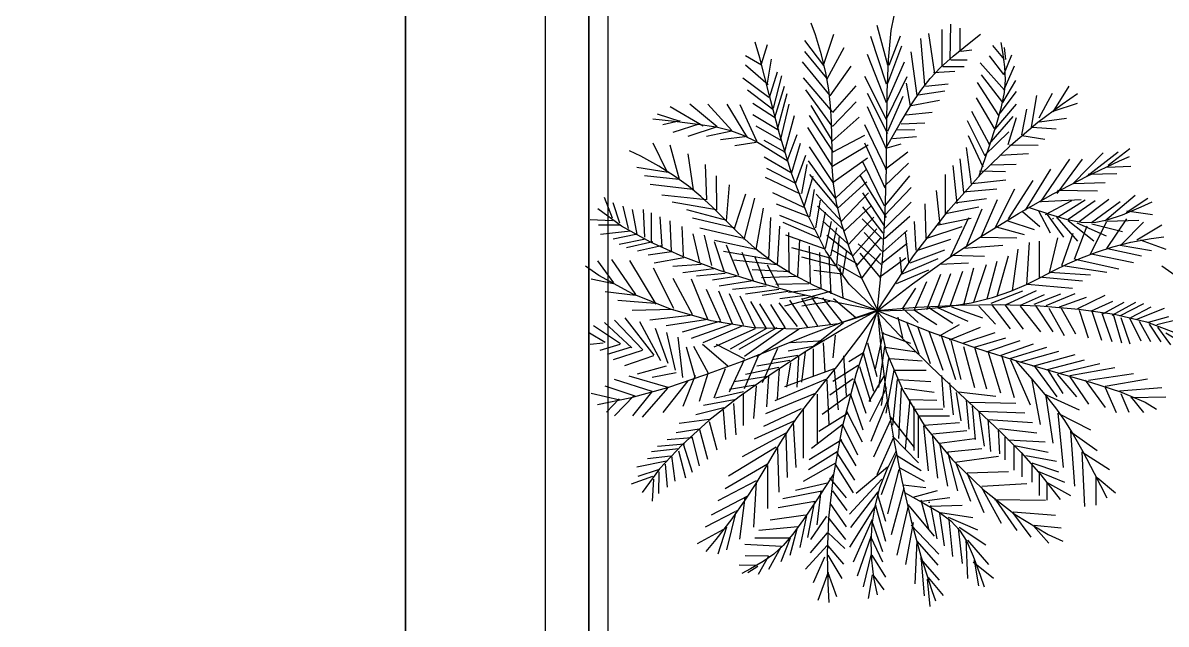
# Model space of a CAD drawing. Header units: millimetres. Extents: x 1993 to 4093, y 1262 to 2017.
# Drawn here: x 3535.94 to 3551.76, y 1671.43 to 1679.75 of the extents above; entities that cross this region are included whole.
import ezdxf

# ---------------------------------------------------------------- set-up
doc = ezdxf.new("R2010")
doc.units = ezdxf.units.MM
for name, color, linetype, lineweight in [('FLR CARPET', 254, 'Continuous', 15), ('FLR CARPET 1', 254, 'Continuous', 15), ('LOW HEIGHT STORAGE WITH PLANTER BOX', 251, 'Continuous', 25), ('WORKSTATION - L SHAPED WITH ALUMINIUM PARTITION', 251, 'Continuous', 25)]:
    doc.layers.add(name, color=color, linetype=linetype, lineweight=lineweight)
doc.layers.add('PLANNER', color=3, linetype='Continuous')

# ---------------------------------------------------------------- blocks, each defined once
blk = doc.blocks.new('WORKSTAION L SHAPE 5FT')
at = {"layer": 'WORKSTATION - L SHAPED WITH ALUMINIUM PARTITION'}
for points in [[(-30, 30), (-28.065, 30), (-28.065, -28.065), (-30, -30)], [(-28.065, 30), (-3.839, 30), (-3.839, -3.839), (30, -3.839), (30, -28.065), (-28.065, -28.065)]]:
    blk.add_lwpolyline(points, close=True, dxfattribs=at)
blk = doc.blocks.new('LHS 4FT')
at = {"layer": 'LOW HEIGHT STORAGE WITH PLANTER BOX', "ltscale": 0.7}
for p, q in [((-9, -24), (-9, 24)), ((-8.4, 24), (-8.4, -24))]:
    blk.add_line(p, q, dxfattribs=at)
at = {"layer": 'LOW HEIGHT STORAGE WITH PLANTER BOX', "ltscale": 0.1}
for p, q in [((-8.4, -23.4), (-8.4, 23.4)), ((-8.133, -23.133), (-8.133, 23.133))]:
    blk.add_line(p, q, dxfattribs=at)
at = {"layer": 'LOW HEIGHT STORAGE WITH PLANTER BOX'}
for p, q in [((-4.216, -4.445), (-4.177, -4.246)), ((-5.264, -4.509), (-5.324, -4.344)), ((-4.263, -4.926), (-4.41, -4.377)), ((-3.402, -4.853), (-3.393, -4.358)), ((-3.265, -4.743), (-3.265, -4.413)), ((-5.148, -4.931), (-5.412, -4.584)), ((-5.182, -4.782), (-5.264, -4.509)), ((-5.149, -4.911), (-5.012, -4.499)), ((-4.281, -5.192), (-4.501, -4.532)), ((-4.255, -4.851), (-4.216, -4.445)), ((-4.245, -4.926), (-4.089, -4.523)), ((-3.75, -5.201), (-3.805, -4.56)), ((-3.613, -5.045), (-3.695, -4.487)), ((-3.512, -4.945), (-3.512, -4.432)), ((-3.138, -4.621), (-2.981, -4.496)), ((-6.036, -4.827), (-6.097, -4.607)), ((-6.012, -4.908), (-5.93, -4.642)), ((-5.108, -5.107), (-5.414, -4.739)), ((-5.104, -5.115), (-4.866, -4.681)), ((-4.263, -5.174), (-4.071, -4.661)), ((-3.86, -5.348), (-3.943, -4.743)), ((-3.359, -4.802), (-3.138, -4.621)), ((-3.247, -4.734), (-3.1, -4.716)), ((-2.651, -4.85), (-2.81, -4.655)), ((-2.672, -4.748), (-2.695, -4.614)), ((-2.633, -4.848), (-2.65, -4.684)), ((-6.012, -4.926), (-6.232, -4.798)), ((-5.907, -5.332), (-6.036, -4.827)), ((-5.93, -5.174), (-5.875, -4.844)), ((-5.068, -5.344), (-5.444, -4.879)), ((-5.122, -5.033), (-5.182, -4.782)), ((-4.281, -5.448), (-4.547, -4.78)), ((-4.272, -5.303), (-4.255, -4.851)), ((-4.272, -5.43), (-4.034, -4.88)), ((-3.533, -4.959), (-3.359, -4.802)), ((-3.393, -4.853), (-3.164, -4.853)), ((-2.652, -5.274), (-2.987, -4.895)), ((-2.657, -5.054), (-2.859, -4.799)), ((-2.644, -4.951), (-2.672, -4.748)), ((-2.657, -5.054), (-2.547, -4.784)), ((-5.921, -5.201), (-6.232, -4.926)), ((-5.902, -5.375), (-5.792, -5.018)), ((-5.08, -5.267), (-5.122, -5.033)), ((-5.063, -5.352), (-4.771, -4.941)), ((-3.677, -5.111), (-3.533, -4.959)), ((-3.631, -5.027), (-3.338, -5.009)), ((-3.503, -4.945), (-3.21, -4.945)), ((-2.671, -5.442), (-2.969, -5.059)), ((-2.653, -5.265), (-2.513, -4.937)), ((-2.636, -5.129), (-2.644, -4.951)), ((-5.912, -5.375), (-6.269, -5.109)), ((-5.847, -5.522), (-5.728, -5.073)), ((-5.829, -5.65), (-5.692, -5.219)), ((-5.031, -5.572), (-5.432, -5.1)), ((-5.027, -5.581), (-4.701, -5.215)), ((-4.281, -5.677), (-4.584, -5.082)), ((-4.272, -5.65), (-3.998, -5.082)), ((-3.952, -5.494), (-4.007, -5.174)), ((-3.806, -5.276), (-3.677, -5.111)), ((-3.741, -5.219), (-3.43, -5.183)), ((-2.726, -5.623), (-3.023, -5.166)), ((-2.671, -5.442), (-2.492, -5.137)), ((-2.65, -5.306), (-2.636, -5.129)), ((-1.976, -5.571), (-1.756, -5.216)), ((-5.857, -5.54), (-6.205, -5.274)), ((-5.762, -5.876), (-5.907, -5.332)), ((-5.792, -5.815), (-5.655, -5.32)), ((-5.032, -5.769), (-5.397, -5.267)), ((-5.055, -5.488), (-5.08, -5.267)), ((-4.263, -5.879), (-4.547, -5.32)), ((-4.277, -5.804), (-4.272, -5.303)), ((-4.263, -5.842), (-4.052, -5.357)), ((-3.939, -5.475), (-3.806, -5.276)), ((-3.842, -5.338), (-3.476, -5.283)), ((-2.71, -5.593), (-2.484, -5.293)), ((-2.69, -5.504), (-2.65, -5.306)), ((-2.275, -5.787), (-2.202, -5.346)), ((-2.17, -5.656), (-1.985, -5.314)), ((-1.854, -5.466), (-1.64, -5.317)), ((-6.818, -5.769), (-7.276, -5.503)), ((-6.626, -5.778), (-7.001, -5.467)), ((-6.424, -5.833), (-6.754, -5.467)), ((-6.214, -5.915), (-6.488, -5.467)), ((-6.076, -5.98), (-6.305, -5.476)), ((-5.82, -5.659), (-6.131, -5.457)), ((-5.747, -5.97), (-5.628, -5.467)), ((-5.028, -5.974), (-5.323, -5.487)), ((-5.041, -5.7), (-5.055, -5.488)), ((-5.028, -5.777), (-4.702, -5.432)), ((-4.281, -6.089), (-4.547, -5.503)), ((-4.091, -5.728), (-3.939, -5.475)), ((-3.943, -5.485), (-3.549, -5.412)), ((-2.789, -5.804), (-3.037, -5.379)), ((-2.779, -5.813), (-2.484, -5.468)), ((-2.76, -5.747), (-2.69, -5.504)), ((-2.411, -5.893), (-2.339, -5.536)), ((-2.188, -5.717), (-1.854, -5.466)), ((-1.977, -5.562), (-1.639, -5.452)), ((-7.215, -5.705), (-7.513, -5.672)), ((-7.139, -5.705), (-7.45, -5.604)), ((-5.774, -5.833), (-6.131, -5.613)), ((-5.692, -6.135), (-5.554, -5.622)), ((-5.017, -6.133), (-5.346, -5.623)), ((-5.036, -5.978), (-4.661, -5.648)), ((-4.016, -5.613), (-3.65, -5.577)), ((-2.858, -6.024), (-3.1, -5.57)), ((-2.867, -6.025), (-2.531, -5.639)), ((-2.6, -6.024), (-2.483, -5.652)), ((-2.164, -5.711), (-1.791, -5.662)), ((-7.139, -5.696), (-7.377, -5.751)), ((-6.864, -5.741), (-7.239, -5.86)), ((-6.891, -5.746), (-7.215, -5.705)), ((-6.626, -5.778), (-7.029, -5.915)), ((-6.64, -5.787), (-6.891, -5.746)), ((-6.424, -5.842), (-6.772, -5.915)), ((-6.437, -5.837), (-6.64, -5.787)), ((-6.259, -5.902), (-6.437, -5.837)), ((-5.738, -5.97), (-6.086, -5.769)), ((-5.035, -6.318), (-5.371, -5.791)), ((-5.037, -5.908), (-5.041, -5.7)), ((-4.281, -6.373), (-4.584, -5.751)), ((-4.282, -6.357), (-4.277, -5.804)), ((-4.279, -6.052), (-4.091, -5.728)), ((-4.144, -5.824), (-3.888, -5.815)), ((-4.08, -5.741), (-3.75, -5.723)), ((-2.915, -6.186), (-3.16, -5.696)), ((-2.925, -6.178), (-2.591, -5.848)), ((-2.862, -6.058), (-2.76, -5.747)), ((-2.564, -6.033), (-2.188, -5.717)), ((-2.266, -5.786), (-1.933, -5.806)), ((-7.32, -6.395), (-7.509, -6.005)), ((-6.205, -5.915), (-6.58, -5.961)), ((-6.086, -5.998), (-6.379, -6.044)), ((-6.083, -5.99), (-6.259, -5.902)), ((-5.886, -6.106), (-6.083, -5.99)), ((-5.692, -6.126), (-5.976, -5.97)), ((-5.59, -6.435), (-5.762, -5.876)), ((-5.655, -6.254), (-5.518, -5.888)), ((-5.591, -6.41), (-5.472, -6.007)), ((-5.036, -6.117), (-5.037, -5.908)), ((-5.03, -6.13), (-4.583, -5.897)), ((-4.3, -6.63), (-4.584, -6.007)), ((-4.199, -5.943), (-3.869, -5.915)), ((-2.945, -6.337), (-3.147, -5.907)), ((-2.41, -5.902), (-2.092, -5.952)), ((-7.683, -6.187), (-7.84, -6.111)), ((-7.146, -6.511), (-7.277, -6.033)), ((-6.952, -6.652), (-7.028, -6.154)), ((-5.644, -6.259), (-5.886, -6.106)), ((-5.01, -6.563), (-5.346, -6.057)), ((-5.039, -6.33), (-4.536, -6.027)), ((-5.032, -6.335), (-5.036, -6.117)), ((-4.3, -6.364), (-3.988, -6.126)), ((-4.272, -6.071), (-4.08, -6.016)), ((-3.104, -6.575), (-3.176, -6.066)), ((-3, -6.459), (-2.862, -6.058)), ((-2.977, -6.433), (-2.564, -6.033)), ((-2.713, -6.174), (-2.32, -6.151)), ((-2.581, -6.031), (-2.185, -6.035)), ((-1.704, -6.567), (-1.286, -6.142)), ((-1.509, -6.465), (-1.077, -6.125)), ((-1.217, -6.312), (-0.914, -6.081)), ((-7.433, -6.326), (-7.683, -6.187)), ((-7.215, -6.464), (-7.433, -6.326)), ((-6.766, -6.791), (-6.787, -6.301)), ((-5.609, -6.41), (-5.976, -6.199)), ((-5.536, -6.557), (-5.399, -6.172)), ((-5.454, -6.703), (-5.38, -6.3)), ((-4.982, -6.776), (-5.36, -6.25)), ((-5.019, -6.547), (-4.545, -6.207)), ((-4.309, -6.877), (-4.611, -6.263)), ((-4.309, -6.602), (-3.979, -6.282)), ((-3.305, -6.845), (-3.361, -6.316)), ((-3.211, -6.687), (-3.261, -6.223)), ((-2.828, -6.306), (-2.488, -6.298)), ((-2.15, -6.822), (-1.747, -6.228)), ((-1.922, -6.703), (-1.571, -6.229)), ((-1.508, -6.464), (-1.058, -6.25)), ((-1.225, -6.337), (-0.901, -6.323)), ((-1.058, -6.25), (-0.92, -6.191)), ((-7.305, -6.41), (-7.737, -6.344)), ((-7.155, -6.508), (-7.63, -6.457)), ((-7.023, -6.603), (-7.215, -6.464)), ((-6.629, -6.932), (-6.636, -6.457)), ((-5.472, -6.712), (-5.957, -6.483)), ((-5.536, -6.566), (-5.939, -6.355)), ((-5.379, -6.985), (-5.59, -6.435)), ((-5.417, -6.868), (-5.298, -6.465)), ((-4.96, -6.898), (-5.344, -6.438)), ((-5.014, -6.571), (-5.032, -6.335)), ((-4.986, -6.768), (-4.563, -6.372)), ((-4.281, -7.033), (-4.648, -6.447)), ((-4.299, -6.962), (-4.282, -6.357)), ((-4.291, -6.859), (-3.961, -6.456)), ((-3.465, -6.99), (-3.468, -6.438)), ((-3.426, -6.938), (-2.977, -6.433)), ((-2.994, -6.388), (-2.634, -6.396)), ((-2.361, -6.932), (-2.007, -6.364)), ((-1.975, -6.708), (-1.508, -6.464)), ((-1.493, -6.436), (-1.096, -6.425)), ((-6.96, -6.649), (-7.554, -6.578)), ((-6.85, -6.744), (-7.023, -6.603)), ((-6.496, -7.083), (-6.456, -6.584)), ((-4.974, -6.833), (-5.014, -6.571)), ((-4.955, -6.907), (-4.556, -6.543)), ((-4.309, -7.005), (-3.943, -6.621)), ((-3.221, -6.679), (-2.756, -6.639)), ((-3.096, -6.564), (-2.631, -6.515)), ((-2.774, -7.169), (-2.505, -6.636)), ((-2.596, -7.055), (-2.253, -6.525)), ((-1.696, -6.563), (-1.257, -6.551)), ((-8.073, -7.042), (-8.183, -6.758)), ((-6.775, -6.788), (-7.392, -6.728)), ((-6.693, -6.887), (-6.85, -6.744)), ((-6.386, -7.187), (-6.227, -6.708)), ((-6.252, -7.337), (-6.103, -6.769)), ((-5.426, -6.895), (-5.857, -6.694)), ((-5.344, -7.024), (-5.28, -6.648)), ((-5.261, -7.179), (-5.197, -6.795)), ((-4.899, -7.094), (-5.254, -6.711)), ((-4.911, -7.09), (-4.529, -6.695)), ((-4.309, -7.152), (-4.611, -6.694)), ((-3.541, -7.137), (-3.592, -6.663)), ((-3.307, -6.826), (-2.898, -6.774)), ((-2.968, -7.292), (-2.748, -6.784)), ((-2.455, -6.981), (-1.975, -6.708)), ((-2.133, -6.813), (-1.589, -6.786)), ((-2.081, -6.992), (-1.716, -6.801)), ((-1.932, -7.039), (-1.536, -6.789)), ((-1.915, -6.657), (-1.362, -6.667)), ((-1.768, -7.056), (-1.396, -6.799)), ((-1.616, -7.09), (-1.208, -6.783)), ((-1.26, -7.079), (-0.844, -6.727)), ((-0.967, -6.967), (-0.668, -6.769)), ((-7.947, -7.153), (-8.274, -6.914)), ((-7.972, -7.115), (-8.064, -6.831)), ((-7.853, -7.189), (-7.926, -6.877)), ((-7.734, -7.271), (-7.798, -6.923)), ((-7.624, -7.308), (-7.642, -6.923)), ((-6.638, -6.929), (-7.249, -6.824)), ((-6.493, -7.074), (-7.044, -6.93)), ((-6.545, -7.033), (-6.693, -6.887)), ((-6.087, -7.478), (-5.984, -6.905)), ((-5.353, -7.024), (-5.802, -6.85)), ((-4.868, -7.212), (-5.238, -6.879)), ((-4.902, -7.13), (-4.974, -6.833)), ((-4.864, -7.22), (-4.489, -6.87)), ((-4.327, -7.253), (-4.611, -6.886)), ((-4.309, -7.189), (-3.943, -6.822)), ((-3.907, -7.566), (-3.426, -6.938)), ((-3.733, -7.323), (-3.747, -6.845)), ((-3.466, -6.981), (-3.006, -6.887)), ((-3.178, -7.443), (-2.959, -6.915)), ((-2.401, -6.953), (-2.16, -7.158)), ((-2.307, -6.897), (-2.014, -6.995)), ((-2.18, -6.941), (-2.019, -7.249)), ((-1.444, -7.103), (-1.048, -6.813)), ((-1.018, -6.998), (-0.758, -6.887)), ((-0.959, -6.942), (-0.602, -6.993)), ((-0.758, -6.887), (-0.606, -6.818)), ((-8.073, -7.079), (-8.384, -7.069)), ((-7.532, -7.381), (-7.532, -6.969)), ((-7.386, -7.436), (-7.413, -7.024)), ((-7.258, -7.5), (-7.276, -7.079)), ((-6.374, -7.181), (-6.965, -7.043)), ((-6.399, -7.182), (-6.545, -7.033)), ((-5.91, -7.614), (-5.882, -7.035)), ((-5.27, -7.207), (-5.756, -7.005)), ((-5.206, -7.326), (-5.71, -7.106)), ((-5.12, -7.5), (-5.379, -6.985)), ((-5.197, -7.308), (-5.124, -6.96)), ((-4.824, -7.396), (-5.161, -7.086)), ((-5.124, -7.463), (-5.042, -7.088)), ((-4.808, -7.408), (-4.458, -7.029)), ((-4.336, -7.335), (-4.62, -7.051)), ((-4.337, -7.624), (-4.299, -6.962)), ((-4.309, -7.326), (-3.961, -7.015)), ((-3.873, -7.485), (-3.896, -7.091)), ((-3.587, -7.142), (-3.109, -7.045)), ((-3.397, -7.579), (-3.145, -7.033)), ((-2.943, -7.28), (-2.455, -6.981)), ((-2.604, -7.08), (-2.241, -7.2)), ((-2.06, -6.992), (-1.833, -7.307)), ((-2.014, -6.995), (-1.782, -7.063)), ((-1.973, -7.06), (-1.981, -7.044)), ((-1.924, -7.034), (-1.64, -7.361)), ((-1.782, -7.063), (-1.588, -7.099)), ((-1.768, -7.077), (-1.414, -7.357)), ((-1.648, -7.107), (-1.244, -7.288)), ((-1.588, -7.099), (-1.411, -7.102)), ((-1.461, -7.537), (-1.232, -7.088)), ((-1.411, -7.102), (-1.228, -7.069)), ((-1.235, -7.087), (-0.789, -7.07)), ((-1.232, -7.463), (-0.957, -7.051)), ((-1.228, -7.069), (-1.018, -6.998)), ((-1.03, -7.408), (-0.728, -7.097)), ((-7.972, -7.143), (-8.265, -7.143)), ((-7.826, -7.225), (-8.238, -7.271)), ((-7.752, -7.271), (-8.064, -7.335)), ((-7.549, -7.375), (-7.947, -7.153)), ((-7.093, -7.564), (-7.111, -7.161)), ((-6.864, -7.656), (-6.956, -7.262)), ((-6.258, -7.325), (-6.866, -7.182)), ((-6.244, -7.335), (-6.399, -7.182)), ((-5.791, -7.692), (-5.757, -7.153)), ((-5.631, -7.793), (-5.633, -7.243)), ((-5.051, -7.564), (-4.968, -7.179)), ((-4.789, -7.472), (-4.902, -7.13)), ((-4.748, -7.563), (-4.414, -7.192)), ((-4.346, -7.5), (-4.593, -7.244)), ((-4.327, -7.509), (-3.998, -7.216)), ((-3.975, -7.652), (-4.018, -7.243)), ((-3.724, -7.322), (-3.235, -7.16)), ((-2.766, -7.165), (-2.379, -7.272)), ((-1.855, -7.701), (-1.699, -7.253)), ((-1.681, -7.61), (-1.507, -7.152)), ((-1.443, -7.124), (-1.015, -7.23)), ((-0.82, -7.344), (-0.472, -7.134)), ((-7.615, -7.335), (-7.981, -7.408)), ((-7.514, -7.372), (-7.88, -7.454)), ((-7.395, -7.427), (-7.725, -7.5)), ((-7.094, -7.58), (-7.549, -7.375)), ((-6.699, -7.701), (-6.8, -7.28)), ((-6.069, -7.484), (-6.663, -7.355)), ((-6.525, -7.793), (-6.662, -7.372)), ((-6.324, -7.839), (-6.498, -7.418)), ((-6.067, -7.492), (-6.244, -7.335)), ((-5.133, -7.472), (-5.673, -7.28)), ((-5.507, -7.854), (-5.482, -7.341)), ((-5.336, -7.949), (-5.348, -7.433)), ((-4.743, -7.571), (-5.109, -7.286)), ((-4.968, -7.692), (-4.932, -7.289)), ((-4.7, -7.713), (-4.359, -7.318)), ((-4.355, -7.683), (-4.675, -7.399)), ((-4.346, -7.665), (-3.998, -7.39)), ((-3.863, -7.493), (-3.392, -7.333)), ((-3.434, -7.604), (-2.943, -7.28)), ((-3.211, -7.46), (-2.675, -7.417)), ((-2.993, -7.305), (-2.48, -7.315)), ((-2.34, -7.967), (-2.303, -7.381)), ((-2.166, -7.866), (-2.166, -7.363)), ((-2.029, -7.802), (-1.91, -7.317)), ((-1.151, -7.441), (-0.901, -7.378)), ((-1.049, -7.418), (-0.618, -7.491)), ((-0.901, -7.378), (-0.621, -7.325)), ((-0.774, -7.344), (-0.417, -7.472)), ((-0.621, -7.325), (-0.447, -7.302)), ((-7.258, -7.509), (-7.578, -7.555)), ((-7.084, -7.592), (-7.496, -7.665)), ((-6.594, -7.767), (-7.094, -7.58)), ((-5.901, -7.617), (-6.538, -7.503)), ((-6.122, -7.912), (-6.278, -7.518)), ((-5.948, -7.967), (-6.104, -7.573)), ((-5.856, -7.652), (-6.067, -7.492)), ((-5.042, -7.601), (-5.591, -7.454)), ((-4.959, -7.711), (-5.454, -7.582)), ((-5.185, -8.018), (-5.203, -7.52)), ((-4.8, -7.958), (-5.12, -7.5)), ((-5.046, -8.093), (-5.076, -7.572)), ((-4.688, -7.676), (-5.036, -7.485)), ((-4.886, -7.821), (-4.831, -7.491)), ((-4.626, -7.866), (-4.789, -7.472)), ((-4.364, -7.866), (-4.648, -7.527)), ((-4.62, -7.868), (-4.359, -7.535)), ((-4.418, -8.335), (-3.907, -7.566)), ((-4.373, -7.857), (-4.016, -7.592)), ((-4.068, -7.819), (-4.093, -7.582)), ((-3.956, -7.66), (-3.477, -7.48)), ((-3.397, -7.558), (-2.926, -7.57)), ((-2.752, -8.123), (-2.596, -7.564)), ((-2.541, -8.05), (-2.459, -7.472)), ((-1.78, -7.678), (-1.586, -7.592)), ((-1.586, -7.592), (-1.378, -7.513)), ((-1.452, -7.537), (-0.866, -7.656)), ((-1.378, -7.513), (-1.151, -7.441)), ((-1.223, -7.463), (-0.756, -7.564)), ((-8.263, -7.838), (-8.447, -7.708)), ((-8.055, -7.94), (-8.275, -7.634)), ((-7.749, -8.102), (-8.083, -7.618)), ((-7.47, -8.236), (-7.831, -7.631)), ((-7.224, -8.295), (-7.505, -7.738)), ((-6.846, -7.683), (-7.239, -7.711)), ((-6.672, -7.747), (-7.102, -7.802)), ((-5.799, -7.689), (-6.396, -7.627)), ((-5.774, -7.995), (-5.93, -7.692)), ((-5.597, -7.815), (-5.856, -7.652)), ((-4.628, -7.872), (-4.95, -7.689)), ((-4.88, -8.148), (-4.925, -7.728)), ((-4.41, -8.343), (-4.337, -7.624)), ((-4.077, -7.82), (-3.566, -7.6)), ((-3.922, -7.952), (-3.434, -7.604)), ((-3.551, -7.68), (-3.146, -7.664)), ((-3.21, -8.224), (-3.073, -7.729)), ((-3.073, -8.205), (-2.899, -7.683)), ((-2.889, -8.159), (-2.752, -7.637)), ((-1.967, -7.77), (-1.78, -7.678)), ((-1.845, -7.701), (-1.232, -7.793)), ((-1.671, -7.61), (-1.067, -7.747)), ((-0.289, -7.838), (-0.472, -7.708)), ((-8.058, -7.953), (-8.37, -7.89)), ((-7.796, -8.091), (-8.263, -7.838)), ((-6.965, -8.378), (-7.234, -7.877)), ((-6.751, -8.455), (-6.982, -7.89)), ((-6.516, -7.811), (-6.91, -7.848)), ((-6.333, -7.848), (-6.69, -7.903)), ((-6.061, -7.935), (-6.594, -7.767)), ((-5.62, -7.787), (-6.141, -7.759)), ((-5.515, -7.851), (-6.013, -7.869)), ((-5.278, -7.981), (-5.597, -7.815)), ((-4.895, -7.821), (-5.289, -7.766)), ((-4.403, -8.323), (-4.626, -7.866)), ((-4.146, -7.947), (-3.696, -7.761)), ((-3.723, -8.306), (-3.53, -7.821)), ((-3.567, -8.279), (-3.393, -7.811)), ((-3.402, -8.26), (-3.228, -7.775)), ((-2.347, -7.963), (-2.152, -7.866)), ((-2.175, -7.857), (-1.571, -7.912)), ((-2.152, -7.866), (-1.967, -7.77)), ((-2.029, -7.793), (-1.461, -7.83)), ((-7.753, -8.114), (-8.174, -8.062)), ((-6.578, -8.461), (-6.773, -8.033)), ((-6.415, -8.504), (-6.603, -8.052)), ((-6.131, -7.912), (-6.598, -7.985)), ((-5.948, -7.985), (-6.415, -8.031)), ((-5.774, -8.031), (-6.232, -8.095)), ((-5.508, -8.085), (-6.061, -7.935)), ((-5.646, -8.059), (-6.003, -8.114)), ((-5.356, -7.952), (-5.813, -7.964)), ((-5.176, -8.021), (-5.636, -8.071)), ((-5.063, -8.058), (-5.445, -8.163)), ((-4.886, -8.151), (-5.278, -7.981)), ((-4.41, -8.333), (-4.8, -7.958)), ((-4.403, -8.323), (-3.922, -7.952)), ((-4.062, -8.297), (-3.878, -8.013)), ((-3.897, -8.306), (-3.723, -7.921)), ((-2.835, -8.222), (-2.398, -8.051)), ((-2.815, -8.142), (-2.564, -8.056)), ((-2.638, -8.243), (-2.209, -8.045)), ((-2.564, -8.056), (-2.347, -7.963)), ((-2.331, -7.958), (-1.708, -8.013)), ((-7.487, -8.225), (-7.999, -8.183)), ((-7.271, -8.304), (-7.796, -8.091)), ((-6.259, -8.519), (-6.453, -8.092)), ((-6.096, -8.562), (-6.307, -8.124)), ((-5.944, -8.569), (-6.159, -8.197)), ((-5.514, -8.543), (-5.768, -8.214)), ((-5.408, -8.114), (-5.756, -8.159)), ((-5.234, -8.141), (-5.692, -8.26)), ((-5.365, -8.562), (-5.619, -8.18)), ((-4.947, -8.214), (-5.508, -8.085)), ((-5.06, -8.196), (-5.454, -8.26)), ((-5.227, -8.546), (-5.452, -8.157)), ((-5.057, -8.511), (-5.313, -8.141)), ((-4.89, -8.488), (-5.161, -8.148)), ((-4.705, -8.423), (-5.017, -8.159)), ((-4.391, -8.324), (-4.947, -8.214)), ((-4.408, -8.323), (-4.886, -8.151)), ((-3.467, -8.273), (-3.112, -8.215)), ((-3.112, -8.215), (-2.815, -8.142)), ((-2.427, -8.25), (-2.098, -8.1)), ((-2.241, -8.235), (-1.872, -8.093)), ((-2.074, -8.254), (-1.674, -8.084)), ((-1.889, -8.269), (-1.517, -8.135)), ((-1.635, -8.292), (-1.258, -8.109)), ((-1.445, -8.324), (-1.149, -8.193)), ((-1.29, -8.366), (-0.993, -8.206)), ((-1.161, -8.387), (-0.831, -8.208)), ((-1.054, -8.394), (-0.721, -8.224)), ((-7.228, -8.308), (-7.801, -8.322)), ((-6.707, -8.465), (-7.271, -8.304)), ((-5.82, -8.582), (-6.034, -8.23)), ((-5.686, -8.557), (-5.882, -8.237)), ((-4.399, -8.331), (-4.949, -8.506)), ((-4.394, -8.31), (-4.889, -8.585)), ((-4.437, -8.333), (-4.871, -8.478)), ((-4.408, -8.315), (-4.701, -9.191)), ((-4.4, -8.333), (-4.61, -8.623)), ((-4.425, -8.32), (-3.86, -8.274)), ((-4.41, -8.324), (-4.286, -8.888)), ((-4.408, -8.334), (-4.353, -8.939)), ((-4.406, -8.341), (-4.024, -8.747)), ((-4.4, -8.324), (-3.893, -8.311)), ((-4.4, -8.324), (-3.679, -8.618)), ((-4.062, -8.288), (-3.842, -8.489)), ((-3.897, -8.315), (-3.585, -8.517)), ((-3.893, -8.311), (-3.467, -8.273)), ((-3.86, -8.274), (-3.285, -8.247)), ((-3.695, -8.279), (-3.366, -8.498)), ((-3.576, -8.279), (-3.155, -8.471)), ((-3.384, -8.269), (-2.954, -8.425)), ((-3.285, -8.247), (-2.712, -8.24)), ((-3.005, -8.261), (-2.773, -8.509)), ((-2.83, -8.24), (-2.573, -8.576)), ((-2.712, -8.24), (-2.154, -8.257)), ((-2.647, -8.245), (-2.39, -8.582)), ((-2.433, -8.261), (-2.151, -8.619)), ((-2.227, -8.25), (-1.98, -8.618)), ((-2.154, -8.257), (-1.622, -8.301)), ((-2.035, -8.291), (-1.823, -8.669)), ((-1.864, -8.29), (-1.668, -8.644)), ((-1.622, -8.301), (-1.128, -8.374)), ((-1.618, -8.316), (-1.491, -8.699)), ((-1.442, -8.333), (-1.31, -8.733)), ((-1.302, -8.36), (-1.163, -8.749)), ((-1.146, -8.373), (-1.033, -8.769)), ((-1.128, -8.374), (-0.685, -8.479)), ((-0.904, -8.419), (-0.622, -8.272)), ((-0.821, -8.443), (-0.437, -8.287)), ((-7.963, -8.782), (-8.338, -8.535)), ((-7.807, -8.837), (-8.183, -8.489)), ((-7.652, -8.865), (-8.045, -8.453)), ((-7.496, -8.938), (-7.899, -8.425)), ((-7.404, -9.02), (-7.697, -8.48)), ((-6.96, -8.386), (-7.555, -8.455)), ((-6.755, -8.447), (-7.329, -8.535)), ((-6.574, -8.469), (-7.11, -8.621)), ((-6.415, -8.504), (-6.986, -8.707)), ((-6.262, -8.531), (-6.822, -8.771)), ((-6.12, -8.56), (-6.707, -8.465)), ((-4.949, -8.506), (-5.528, -8.578)), ((-4.871, -8.478), (-5.328, -8.649)), ((-4.877, -8.491), (-5.327, -8.847)), ((-4.126, -8.416), (-4.062, -8.7)), ((-4.007, -8.48), (-3.833, -8.92)), ((-3.549, -8.672), (-3.274, -8.517)), ((-1.038, -8.418), (-0.915, -8.784)), ((-0.922, -8.424), (-0.765, -8.741)), ((-0.785, -8.471), (-0.63, -8.75)), ((-0.685, -8.479), (-0.305, -8.62)), ((-0.658, -8.482), (-0.376, -8.403)), ((-0.65, -8.509), (-0.485, -8.757)), ((-0.543, -8.517), (-0.241, -8.441)), ((-8.173, -8.764), (-8.393, -8.636)), ((-7.304, -9.057), (-7.478, -8.572)), ((-7.203, -9.149), (-7.322, -8.627)), ((-7.102, -9.249), (-7.166, -8.691)), ((-6.099, -8.575), (-6.67, -8.831)), ((-5.944, -8.569), (-6.443, -8.858)), ((-5.8, -8.56), (-6.324, -8.863)), ((-5.686, -8.557), (-6.248, -8.957)), ((-5.528, -8.578), (-6.12, -8.56)), ((-5.491, -8.582), (-6.075, -8.963)), ((-5.328, -8.649), (-5.803, -8.836)), ((-4.889, -8.585), (-5.384, -8.879)), ((-4.991, -8.665), (-5.027, -8.975)), ((-4.61, -8.623), (-4.802, -8.877)), ((-4.327, -8.627), (-4.437, -9.13)), ((-4.336, -8.636), (-3.952, -8.773)), ((-3.851, -8.553), (-3.677, -9.057)), ((-3.695, -8.608), (-3.503, -9.149)), ((-3.679, -8.618), (-3.025, -8.849)), ((-3.53, -8.654), (-3.329, -9.277)), ((-3.411, -8.727), (-2.981, -8.553)), ((-3.228, -8.773), (-2.78, -8.627)), ((-0.534, -8.552), (-0.351, -8.795)), ((-0.199, -8.764), (-0.419, -8.636)), ((-8.201, -8.773), (-8.384, -8.791)), ((-7.972, -8.791), (-8.247, -8.874)), ((-7.816, -8.828), (-8.146, -8.929)), ((-6.928, -9.249), (-7.047, -8.828)), ((-6.745, -9.194), (-6.946, -8.819)), ((-6.479, -9.094), (-6.827, -8.791)), ((-6.241, -8.993), (-6.635, -8.791)), ((-5.803, -8.836), (-6.294, -9.03)), ((-5.792, -8.846), (-6.003, -9.323)), ((-5.297, -8.821), (-5.643, -8.884)), ((-5.14, -8.742), (-5.612, -8.768)), ((-5.298, -8.85), (-5.299, -9.235)), ((-5.16, -8.768), (-5.136, -9.174)), ((-4.547, -8.768), (-4.417, -9.237)), ((-4.309, -8.819), (-4.391, -9.387)), ((-4.3, -8.828), (-3.869, -8.892)), ((-4.024, -8.747), (-3.666, -9.102)), ((-3.393, -8.736), (-3.256, -9.277)), ((-3.219, -8.819), (-3.063, -9.387)), ((-3.063, -8.828), (-2.633, -8.7)), ((-3.063, -8.828), (-2.899, -9.405)), ((-3.025, -8.849), (-2.436, -9.033)), ((-2.899, -8.892), (-2.432, -8.736)), ((-2.697, -8.938), (-2.248, -8.782)), ((-2.578, -8.984), (-2.065, -8.828)), ((-7.661, -8.874), (-8.064, -9.002)), ((-7.505, -8.947), (-7.908, -9.085)), ((-6.25, -9.002), (-6.461, -9.451)), ((-6.049, -8.929), (-6.25, -9.405)), ((-5.621, -9.012), (-6.076, -9.09)), ((-5.384, -8.879), (-5.865, -9.191)), ((-5.507, -8.946), (-5.864, -9.003)), ((-5.502, -8.964), (-5.521, -9.383)), ((-5.408, -8.895), (-5.456, -9.315)), ((-4.802, -8.877), (-4.976, -9.101)), ((-4.877, -8.947), (-4.84, -9.497)), ((-4.6, -8.909), (-4.802, -9.034)), ((-4.605, -8.901), (-4.464, -9.439)), ((-4.254, -8.984), (-4.355, -9.634)), ((-4.353, -8.939), (-4.277, -9.534)), ((-4.286, -8.888), (-4.058, -9.426)), ((-4.236, -8.984), (-3.787, -9.02)), ((-2.88, -8.883), (-2.706, -9.46)), ((-2.688, -8.956), (-2.514, -9.524)), ((-2.569, -9.002), (-2.294, -9.625)), ((-2.497, -9.014), (-2.269, -9.275)), ((-2.422, -9.03), (-1.9, -8.883)), ((-2.258, -9.094), (-1.671, -8.929)), ((-2.056, -9.139), (-1.543, -9.002)), ((-7.331, -9.094), (-7.734, -9.204)), ((-6.294, -9.03), (-6.798, -9.218)), ((-6.516, -9.13), (-6.672, -9.533)), ((-5.773, -9.108), (-6.231, -9.207)), ((-5.767, -9.126), (-5.795, -9.548)), ((-5.005, -9.13), (-5.692, -9.378)), ((-5.61, -9.046), (-5.666, -9.382)), ((-4.976, -9.101), (-5.135, -9.301)), ((-4.674, -9.084), (-5.024, -9.302)), ((-5.005, -9.149), (-4.95, -9.698)), ((-4.657, -9.095), (-4.504, -9.582)), ((-4.181, -9.149), (-4.291, -9.744)), ((-4.181, -9.149), (-3.732, -9.149)), ((-3.666, -9.102), (-3.329, -9.419)), ((-2.436, -9.033), (-1.911, -9.184)), ((-2.239, -9.085), (-1.928, -9.515)), ((-2.056, -9.139), (-1.845, -9.469)), ((-1.91, -9.194), (-1.333, -9.057)), ((-1.745, -9.222), (-1.122, -9.112)), ((-7.523, -9.442), (-8.045, -9.277)), ((-7.304, -9.387), (-7.844, -9.231)), ((-7.194, -9.185), (-7.523, -9.249)), ((-7.029, -9.295), (-7.377, -9.735)), ((-6.798, -9.218), (-7.312, -9.39)), ((-6.928, -9.222), (-7.102, -9.652)), ((-6.754, -9.194), (-6.873, -9.579)), ((-5.925, -9.234), (-6.392, -9.307)), ((-5.865, -9.191), (-6.321, -9.514)), ((-5.916, -9.231), (-5.944, -9.654)), ((-5.124, -9.277), (-5.829, -9.57)), ((-5.135, -9.301), (-5.279, -9.484)), ((-5.106, -9.286), (-5.078, -9.9)), ((-4.744, -9.267), (-5.068, -9.491)), ((-4.701, -9.191), (-4.9, -9.956)), ((-4.731, -9.27), (-4.568, -9.741)), ((-4.318, -9.23), (-4.526, -9.581)), ((-4.135, -9.277), (-4.199, -9.909)), ((-4.126, -9.277), (-3.668, -9.304)), ((-3.52, -9.221), (-3.487, -9.663)), ((-3.412, -9.321), (-3.362, -9.763)), ((-2.276, -9.259), (-2.157, -9.9)), ((-2.269, -9.275), (-2.09, -9.486)), ((-1.919, -9.204), (-1.653, -9.515)), ((-1.911, -9.184), (-1.448, -9.318)), ((-1.745, -9.24), (-1.488, -9.616)), ((-1.534, -9.286), (-1.259, -9.662)), ((-1.488, -9.286), (-0.866, -9.194)), ((-1.448, -9.318), (-1.046, -9.449)), ((-1.259, -9.368), (-0.673, -9.268)), ((-7.972, -9.561), (-8.366, -9.469)), ((-7.761, -9.506), (-8.173, -9.368)), ((-7.312, -9.39), (-7.832, -9.535)), ((-7.532, -9.451), (-7.798, -9.781)), ((-7.313, -9.396), (-7.661, -9.799)), ((-6.26, -9.447), (-6.646, -9.533)), ((-6.097, -9.356), (-6.454, -9.413)), ((-6.263, -9.468), (-6.265, -9.911)), ((-6.085, -9.362), (-6.122, -9.817)), ((-5.27, -9.469), (-5.957, -9.753)), ((-5.279, -9.484), (-5.411, -9.653)), ((-5.243, -9.478), (-5.243, -10.156)), ((-4.786, -9.477), (-5.171, -9.76)), ((-4.781, -9.485), (-4.608, -9.971)), ((-4.283, -9.392), (-4.517, -9.863)), ((-4.08, -9.396), (-4.117, -10.092)), ((-4.058, -9.426), (-3.746, -9.929)), ((-4.034, -9.396), (-3.622, -9.451)), ((-3.329, -9.419), (-3.01, -9.714)), ((-3.32, -9.455), (-3.254, -9.846)), ((-3.287, -9.446), (-2.77, -9.505)), ((-2.09, -9.486), (-1.945, -9.668)), ((-2.084, -9.478), (-1.983, -10.156)), ((-2.074, -9.488), (-1.617, -9.698)), ((-1.259, -9.387), (-1.104, -9.735)), ((-1.058, -9.433), (-0.472, -9.387)), ((-1.046, -9.449), (-0.703, -9.592)), ((-1.04, -9.469), (-0.93, -9.726)), ((-7.832, -9.535), (-8.282, -9.628)), ((-7.981, -9.542), (-8.155, -9.726)), ((-7.771, -9.497), (-8.045, -9.781)), ((-6.389, -9.556), (-6.815, -9.635)), ((-6.321, -9.514), (-6.74, -9.844)), ((-6.401, -9.608), (-6.368, -10.04)), ((-4.271, -9.578), (-4.5, -10.134)), ((-4.277, -9.534), (-4.182, -10.114)), ((-3.961, -9.552), (-4.025, -10.239)), ((-3.961, -9.552), (-3.585, -9.561)), ((-3.179, -9.563), (-3.145, -9.963)), ((-3.129, -9.588), (-2.495, -9.605)), ((-3.095, -9.646), (-3.054, -10.105)), ((-0.902, -9.524), (-0.417, -9.515)), ((-0.902, -9.515), (-0.728, -9.735)), ((-0.703, -9.592), (-0.547, -9.685)), ((-6.535, -9.67), (-6.918, -9.764)), ((-6.544, -9.702), (-6.511, -10.105)), ((-5.463, -9.68), (-5.985, -9.927)), ((-5.411, -9.653), (-5.532, -9.816)), ((-5.435, -9.671), (-5.435, -10.367)), ((-4.814, -9.743), (-5.219, -9.994)), ((-4.839, -9.704), (-4.621, -10.14)), ((-4.231, -9.795), (-3.899, -10.218)), ((-3.915, -9.68), (-3.503, -9.689)), ((-3.906, -9.652), (-3.906, -10.257)), ((-3.842, -9.781), (-3.411, -9.781)), ((-3.842, -9.781), (-3.842, -10.358)), ((-3.01, -9.714), (-2.709, -9.998)), ((-3.004, -9.721), (-2.929, -10.197)), ((-2.995, -9.713), (-2.37, -9.738)), ((-1.945, -9.668), (-1.82, -9.845)), ((-1.91, -9.744), (-1.836, -10.495)), ((-1.91, -9.744), (-1.461, -9.973)), ((-6.874, -9.962), (-7.193, -10.016)), ((-6.734, -9.83), (-7.149, -9.886)), ((-6.74, -9.844), (-7.111, -10.178)), ((-6.734, -9.859), (-6.628, -10.248)), ((-5.564, -9.854), (-6.113, -10.101)), ((-5.532, -9.816), (-5.644, -9.978)), ((-5.573, -9.872), (-5.536, -10.495)), ((-4.883, -9.893), (-5.32, -10.23)), ((-4.9, -9.956), (-5.022, -10.62)), ((-4.891, -9.898), (-4.683, -10.319)), ((-4.222, -9.831), (-4.46, -10.351)), ((-3.769, -9.918), (-3.704, -10.541)), ((-3.759, -9.909), (-3.274, -9.872)), ((-3.746, -9.929), (-3.369, -10.389)), ((-2.879, -9.83), (-2.262, -9.871)), ((-2.879, -9.83), (-2.845, -10.272)), ((-2.737, -9.963), (-2.72, -10.305)), ((-2.72, -9.955), (-2.204, -10.013)), ((-1.82, -9.845), (-1.7, -10.039)), ((-6.98, -10.082), (-7.316, -10.113)), ((-6.974, -10.07), (-6.874, -10.471)), ((-6.871, -9.97), (-6.76, -10.377)), ((-5.673, -10.019), (-6.278, -10.348)), ((-5.644, -9.978), (-5.748, -10.144)), ((-5.673, -10.037), (-5.655, -10.632)), ((-4.9, -10.109), (-5.351, -10.389)), ((-4.915, -10.118), (-4.705, -10.473)), ((-4.19, -10.088), (-4.414, -10.594)), ((-4.197, -10.061), (-3.841, -10.43)), ((-4.182, -10.114), (-4.07, -10.676)), ((-3.65, -10.037), (-3.576, -10.642)), ((-3.64, -10.028), (-3.173, -9.982)), ((-3.549, -10.156), (-3.063, -10.092)), ((-2.709, -9.998), (-2.421, -10.288)), ((-2.645, -10.072), (-2.645, -10.388)), ((-2.604, -10.113), (-2.087, -10.138)), ((-1.736, -9.991), (-1.681, -10.752)), ((-1.717, -10.01), (-1.369, -10.257)), ((-1.7, -10.039), (-1.568, -10.274)), ((-7.161, -10.236), (-7.532, -10.278)), ((-7.076, -10.171), (-7.45, -10.204)), ((-7.111, -10.178), (-7.422, -10.511)), ((-7.162, -10.265), (-7.062, -10.637)), ((-7.097, -10.168), (-6.971, -10.56)), ((-5.811, -10.211), (-6.47, -10.614)), ((-5.748, -10.144), (-5.853, -10.319)), ((-5.792, -10.229), (-5.774, -10.834)), ((-4.966, -10.279), (-5.363, -10.526)), ((-4.979, -10.277), (-4.724, -10.668)), ((-4.151, -10.271), (-4.279, -10.522)), ((-3.549, -10.156), (-3.439, -10.752)), ((-3.439, -10.275), (-3.302, -10.816)), ((-3.43, -10.275), (-2.963, -10.229)), ((-2.52, -10.188), (-2.52, -10.53)), ((-2.512, -10.188), (-2.045, -10.28)), ((-1.58, -10.275), (-1.543, -11.035)), ((-1.58, -10.275), (-1.195, -10.523)), ((-1.568, -10.274), (-1.411, -10.571)), ((-7.328, -10.405), (-7.735, -10.487)), ((-7.272, -10.339), (-7.589, -10.373)), ((-7.255, -10.334), (-7.21, -10.685)), ((-5.853, -10.319), (-5.965, -10.508)), ((-4.989, -10.434), (-5.434, -10.689)), ((-4.148, -10.314), (-4.357, -10.873)), ((-4.146, -10.322), (-3.804, -10.534)), ((-3.369, -10.389), (-2.947, -10.796)), ((-3.338, -10.422), (-2.734, -10.339)), ((-3.329, -10.422), (-3.118, -10.962)), ((-2.421, -10.288), (-2.145, -10.597)), ((-2.412, -10.297), (-2.412, -10.622)), ((-2.354, -10.33), (-1.929, -10.405)), ((-2.27, -10.43), (-1.904, -10.555)), ((-2.27, -10.438), (-2.27, -10.697)), ((-7.443, -10.528), (-7.722, -10.618)), ((-7.422, -10.511), (-7.661, -10.839)), ((-7.434, -10.555), (-7.435, -10.853)), ((-7.343, -10.449), (-7.318, -10.767)), ((-5.93, -10.449), (-6.516, -10.788)), ((-5.965, -10.508), (-6.092, -10.715)), ((-5.93, -10.468), (-5.93, -11.063)), ((-5.016, -10.587), (-5.248, -10.942)), ((-4.992, -10.446), (-4.745, -10.843)), ((-4.27, -10.488), (-4.704, -10.855)), ((-4.279, -10.522), (-4.377, -10.775)), ((-4.111, -10.522), (-4.268, -11.134)), ((-4.098, -10.499), (-3.763, -10.684)), ((-3.173, -10.568), (-2.935, -11.118)), ((-3.164, -10.568), (-2.596, -10.55)), ((-2.179, -10.547), (-1.82, -10.697)), ((-2.17, -10.547), (-2.17, -10.88)), ((-2.145, -10.597), (-1.879, -10.938)), ((-1.411, -10.571), (-1.235, -10.912)), ((-7.519, -10.62), (-7.813, -10.724)), ((-7.508, -10.655), (-7.526, -10.959)), ((-6.086, -10.678), (-6.617, -10.953)), ((-6.092, -10.715), (-6.243, -10.945)), ((-6.086, -10.697), (-6.122, -11.319)), ((-5.079, -10.705), (-5.542, -10.81)), ((-5.022, -10.62), (-5.084, -11.193)), ((-5.069, -10.635), (-4.841, -10.914)), ((-4.345, -10.655), (-4.795, -11.138)), ((-4.07, -10.676), (-3.944, -11.213)), ((-4.053, -10.734), (-3.739, -10.772)), ((-2.963, -10.752), (-2.34, -10.715)), ((-2.07, -10.697), (-1.737, -10.88)), ((-2.062, -10.697), (-2.062, -10.947)), ((-1.388, -10.614), (-1.388, -11.017)), ((-1.369, -10.632), (-1.113, -10.843)), ((-6.205, -10.889), (-6.708, -11.155)), ((-6.241, -10.907), (-6.314, -11.484)), ((-5.179, -10.822), (-5.716, -10.929)), ((-5.192, -10.819), (-5.247, -11.285)), ((-5.031, -10.816), (-4.829, -11.089)), ((-4.404, -10.83), (-4.779, -11.322)), ((-4.377, -10.775), (-4.445, -11.027)), ((-4.412, -10.855), (-4.295, -11.238)), ((-4.041, -10.778), (-4.218, -11.424)), ((-4.031, -10.841), (-3.76, -10.99)), ((-3.912, -10.905), (-3.576, -10.814)), ((-3.793, -10.958), (-3.408, -10.91)), ((-2.972, -10.761), (-2.697, -11.264)), ((-2.947, -10.796), (-2.5, -11.144)), ((-6.243, -10.945), (-6.424, -11.202)), ((-5.273, -10.966), (-5.779, -11.054)), ((-5.248, -10.942), (-5.43, -11.213)), ((-5.277, -10.958), (-5.375, -11.461)), ((-5.065, -10.988), (-4.841, -11.313)), ((-4.429, -11.013), (-4.795, -11.597)), ((-4.445, -11.027), (-4.486, -11.279)), ((-4.437, -11.005), (-4.295, -11.513)), ((-3.979, -11.008), (-4.141, -11.707)), ((-3.974, -11.026), (-3.624, -11.443)), ((-3.807, -10.942), (-3.699, -11.34)), ((-3.76, -10.99), (-3.552, -11.114)), ((-3.684, -10.976), (-3.702, -10.98)), ((-3.672, -11.02), (-3.586, -11.48)), ((-3.67, -11.029), (-3.237, -11.016)), ((-2.789, -10.935), (-2.084, -10.944)), ((-2.77, -10.944), (-2.477, -11.365)), ((-6.379, -11.109), (-6.791, -11.319)), ((-6.424, -11.202), (-6.644, -11.49)), ((-6.36, -11.09), (-6.498, -11.631)), ((-5.403, -11.155), (-5.891, -11.221)), ((-5.43, -11.213), (-5.579, -11.418)), ((-5.39, -11.158), (-5.481, -11.603)), ((-5.114, -11.169), (-5.335, -11.49)), ((-5.084, -11.193), (-5.103, -11.683)), ((-5.096, -11.18), (-4.849, -11.49)), ((-4.479, -11.213), (-4.745, -11.805)), ((-3.944, -11.213), (-3.805, -11.722)), ((-3.552, -11.114), (-3.394, -11.231)), ((-3.548, -11.129), (-3.484, -11.576)), ((-3.533, -11.115), (-3.087, -11.184)), ((-3.429, -11.182), (-3.022, -11.356)), ((-3.42, -11.217), (-3.368, -11.725)), ((-2.541, -11.118), (-2.285, -11.457)), ((-2.532, -11.109), (-1.946, -11.155)), ((-2.5, -11.144), (-2.047, -11.422)), ((-6.498, -11.329), (-6.901, -11.548)), ((-6.498, -11.319), (-6.617, -11.695)), ((-5.507, -11.317), (-6.05, -11.364)), ((-5.521, -11.347), (-5.619, -11.71)), ((-4.486, -11.279), (-4.501, -11.529)), ((-4.487, -11.238), (-4.337, -11.655)), ((-3.912, -11.256), (-4.021, -11.835)), ((-3.94, -11.292), (-3.557, -11.691)), ((-3.394, -11.231), (-3.272, -11.36)), ((-3.293, -11.335), (-3.237, -11.822)), ((-3.278, -11.321), (-2.909, -11.563)), ((-3.272, -11.36), (-3.172, -11.516)), ((-2.248, -11.301), (-2.038, -11.539)), ((-2.239, -11.292), (-1.864, -11.329)), ((-6.644, -11.49), (-6.781, -11.657)), ((-5.616, -11.471), (-6.102, -11.471)), ((-5.616, -11.471), (-5.746, -11.8)), ((-5.579, -11.418), (-5.711, -11.571)), ((-5.101, -11.398), (-5.338, -11.676)), ((-5.093, -11.394), (-4.858, -11.614)), ((-4.495, -11.438), (-4.687, -11.997)), ((-4.504, -11.447), (-4.337, -11.797)), ((-4.501, -11.529), (-4.492, -11.775)), ((-3.863, -11.508), (-3.891, -12.104)), ((-3.86, -11.517), (-3.572, -11.847)), ((-3.186, -11.486), (-3.162, -12.03)), ((-3.172, -11.516), (-3.081, -11.719)), ((-3.163, -11.499), (-2.872, -11.838)), ((-2.047, -11.422), (-1.842, -11.515)), ((-5.737, -11.589), (-6.242, -11.558)), ((-5.842, -11.691), (-5.987, -11.794)), ((-5.745, -11.594), (-5.917, -11.906)), ((-5.711, -11.571), (-5.842, -11.691)), ((-5.101, -11.571), (-5.404, -11.9)), ((-5.103, -11.683), (-5.095, -12.101)), ((-5.096, -11.579), (-4.875, -11.83)), ((-4.495, -11.688), (-4.604, -12.147)), ((-6.071, -11.851), (-6.322, -11.845)), ((-5.914, -11.721), (-6.239, -11.718)), ((-5.987, -11.794), (-6.164, -11.897)), ((-5.914, -11.721), (-6.059, -11.973)), ((-5.139, -11.735), (-5.295, -12.091)), ((-5.093, -11.706), (-4.902, -12.03)), ((-4.492, -11.775), (-4.462, -12.018)), ((-4.487, -11.705), (-4.295, -12.013)), ((-3.816, -11.751), (-3.555, -12.051)), ((-3.805, -11.72), (-3.762, -12.268)), ((-3.805, -11.722), (-3.657, -12.197)), ((-3.082, -11.8), (-2.802, -12.027)), ((-3.081, -11.719), (-2.986, -11.985)), ((-3.069, -11.777), (-3.011, -12.131)), ((-6.164, -11.897), (-6.284, -11.961)), ((-6.061, -11.866), (-6.201, -11.953)), ((-5.087, -11.94), (-5.232, -12.332)), ((-5.095, -11.945), (-4.973, -12.279)), ((-4.479, -11.98), (-4.537, -12.305)), ((-4.47, -11.98), (-4.32, -12.188)), ((-4.462, -12.018), (-4.412, -12.255)), ((-3.706, -12.016), (-3.497, -12.263)), ((-2.986, -11.985), (-2.933, -12.144)), ((-5.095, -12.101), (-5.081, -12.362)), ((-3.719, -12.038), (-3.683, -12.418)), ((-3.657, -12.197), (-3.606, -12.339))]:
    blk.add_line(p, q, dxfattribs=at)
blk = doc.blocks.new('CUBICLE ZONE 02')
at = {"layer": 'PLANNER', "ltscale": 25}
blk.add_lwpolyline([(97448.685, 8762.751), (97630.437, 8762.751), (97630.437, 8645.769), (97448.685, 8645.769)], close=True, dxfattribs=at)
blk = doc.blocks.new('WORKSTATION AREA 03')
at = {"layer": 'PLANNER', "ltscale": 25}
blk.add_lwpolyline([(97630.437, 8645.769), (97832.376, 8645.769), (97832.376, 8762.75), (97630.437, 8762.75)], close=True, dxfattribs=at)

msp = doc.modelspace()

# ---------------------------------------------------------------- linework, layer by layer
at = {"layer": 'FLR CARPET', "ltscale": 25}
msp.add_lwpolyline([(3543.175, 1591.106), (3561.174, 1591.106), (3561.174, 1708.088), (3543.175, 1708.088)], close=True, dxfattribs=at)
at = {"layer": 'FLR CARPET 1'}
msp.add_lwpolyline([(3453.349, 1708.092), (3453.349, 1633.746), (3454.076, 1629.596), (3455.156, 1625.523), (3456.58, 1621.557), (3458.34, 1617.728), (3460.42, 1614.064), (3462.807, 1610.591), (3465.482, 1607.336), (3468.426, 1604.321), (3471.618, 1601.57), (3475.033, 1599.102), (3478.648, 1596.936), (3482.434, 1595.087), (3486.365, 1593.57), (3490.412, 1592.394), (3494.544, 1591.57), (3498.732, 1591.102), (3543.175, 1591.106), (3543.175, 1708.092)], close=True, dxfattribs=at)

# ---------------------------------------------------------------- block references
at = {"layer": 'LOW HEIGHT STORAGE WITH PLANTER BOX'}
msp.add_blockref('LHS 4FT', (3552.175, 1684.092), dxfattribs=at)
at = {"layer": 'PLANNER'}
for name in ['CUBICLE ZONE 02', 'WORKSTATION AREA 03']:
    msp.add_blockref(name, (-94086.662, -7054.663), dxfattribs=at)
at = {"layer": 'WORKSTATION - L SHAPED WITH ALUMINIUM PARTITION', "xscale": -1}
msp.add_blockref('WORKSTAION L SHAPE 5FT', (3513.175, 1678.088), dxfattribs=at)

doc.saveas('drawing.dxf')
